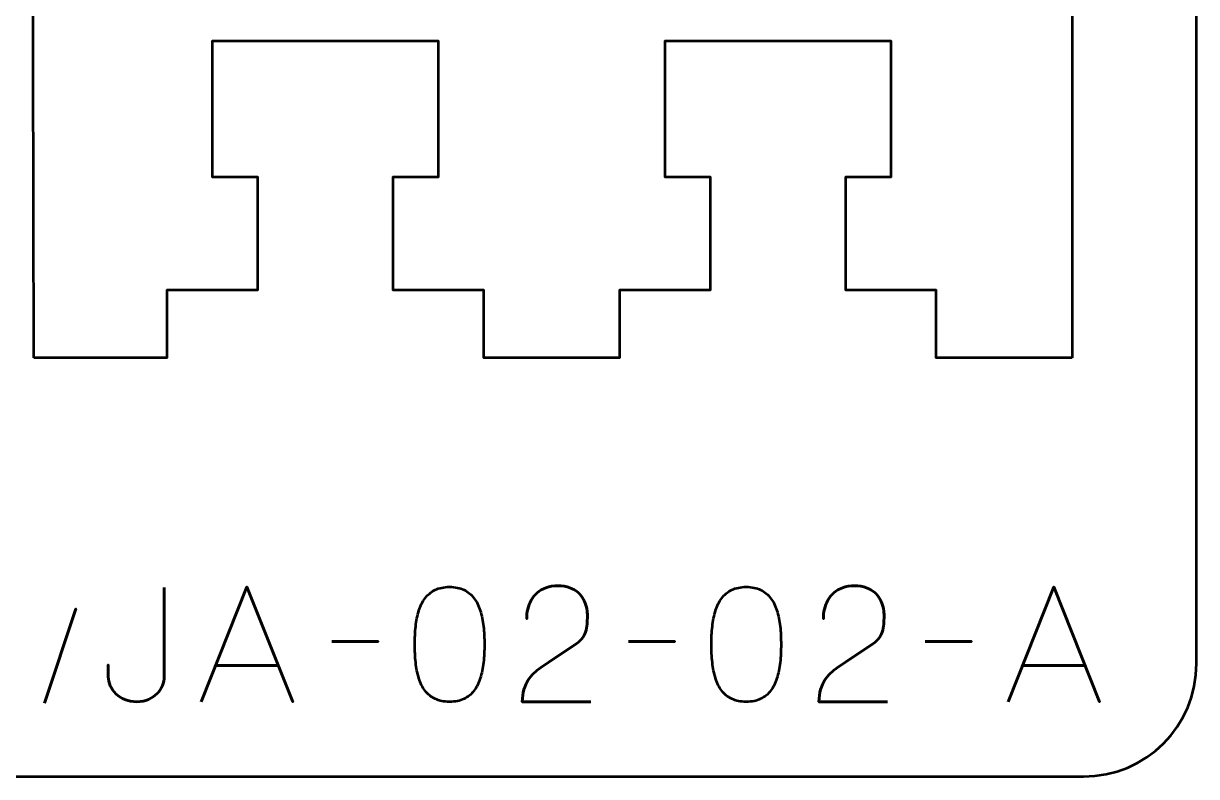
# Model space of a CAD drawing. Header units: centimetres. Extents: x -21 to 0, y -29.7 to 0.
# Drawn here: x -5.18 to 0, y -29.7 to -26.37 of the extents above; entities that cross this region are included whole.
import ezdxf

# ---------------------------------------------------------------- set-up
doc = ezdxf.new("R2010")
doc.units = ezdxf.units.CM
doc.header["$MEASUREMENT"] = 0
doc.layers.add('Layer 1', color=7, linetype='Continuous')

msp = doc.modelspace()

# ---------------------------------------------------------------- linework, layer by layer
at = {"layer": 'Layer 1', "color": 1, "lineweight": 53}
msp.add_open_spline([(-21.00003, -29.19995), (-21.00003, -29.19995), (-21.00003, -3.49992), (-21.00003, -3.49992), (-21.00003, -3.49992), (-21.00003, -3.41709), (-20.93286, -3.34992), (-20.85003, -3.34992), (-20.85003, -3.34992), (-20.7672, -3.34992), (-20.70003, -3.28275), (-20.70003, -3.19992), (-20.70003, -3.19992), (-20.70003, -3.11709), (-20.7672, -3.04992), (-20.85003, -3.04992), (-20.85003, -3.04992), (-20.93286, -3.04992), (-21.00003, -2.98275), (-21.00003, -2.89992), (-21.00003, -2.89992), (-21.00003, -2.81709), (-20.93286, -2.74992), (-20.85003, -2.74992), (-20.85003, -2.74992), (-20.7672, -2.74992), (-20.70003, -2.68275), (-20.70003, -2.59992), (-20.70003, -2.59992), (-20.70003, -2.51709), (-20.7672, -2.44992), (-20.85003, -2.44992), (-20.85003, -2.44992), (-20.93286, -2.44992), (-21.00003, -2.38275), (-21.00003, -2.29992), (-21.00003, -2.29992), (-21.00003, -2.21709), (-20.93286, -2.14992), (-20.85003, -2.14992), (-20.85003, -2.14992), (-20.7672, -2.14992), (-20.70003, -2.08275), (-20.70003, -1.99992), (-20.70003, -1.99992), (-20.70003, -1.91709), (-20.7672, -1.84992), (-20.85003, -1.84992), (-20.85003, -1.84992), (-20.93286, -1.84992), (-21.00003, -1.78275), (-21.00003, -1.69992), (-21.00003, -1.69992), (-21.00003, -1.61709), (-20.93286, -1.54992), (-20.85003, -1.54992), (-20.85003, -1.54992), (-20.7672, -1.54992), (-20.70003, -1.48275), (-20.70003, -1.39992), (-20.70003, -1.39992), (-20.70003, -1.31709), (-20.7672, -1.24992), (-20.85003, -1.24992), (-20.85003, -1.24992), (-20.93286, -1.24992), (-21.00003, -1.18275), (-21.00003, -1.09992), (-21.00003, -1.09992), (-21.00003, -1.09992), (-21.00003, -0.49992), (-21.00003, -0.49992), (-21.00003, -0.49992), (-21.00003, -0.22295), (-20.77694, 0.00004), (-20.49994, 0.00004), (-20.49994, 0.00004), (-20.49994, 0.00004), (-0.50008, 0.00004), (-0.50008, 0.00004), (-0.50008, 0.00004), (-0.22294, 0.00004), (0.00002, -0.22295), (0.00002, -0.49992), (0.00002, -0.49992), (0.00002, -0.49992), (0.00002, -29.19995), (0.00002, -29.19995), (0.00002, -29.19995), (0.00002, -29.47695), (-0.22294, -29.70004), (-0.50008, -29.70004), (-0.50008, -29.70004), (-0.50008, -29.70004), (-20.49994, -29.70004), (-20.49994, -29.70004), (-20.49994, -29.70004), (-20.77694, -29.70004), (-21.00003, -29.47695), (-21.00003, -29.19995)], degree=3, knots=[0, 0, 0, 0, 0.04, 0.04, 0.04, 0.04, 0.08, 0.08, 0.08, 0.08, 0.12, 0.12, 0.12, 0.12, 0.16, 0.16, 0.16, 0.16, 0.2, 0.2, 0.2, 0.2, 0.24, 0.24, 0.24, 0.24, 0.28, 0.28, 0.28, 0.28, 0.32, 0.32, 0.32, 0.32, 0.36, 0.36, 0.36, 0.36, 0.4, 0.4, 0.4, 0.4, 0.44, 0.44, 0.44, 0.44, 0.48, 0.48, 0.48, 0.48, 0.52, 0.52, 0.52, 0.52, 0.56, 0.56, 0.56, 0.56, 0.6, 0.6, 0.6, 0.6, 0.64, 0.64, 0.64, 0.64, 0.68, 0.68, 0.68, 0.68, 0.72, 0.72, 0.72, 0.72, 0.76, 0.76, 0.76, 0.76, 0.8, 0.8, 0.8, 0.8, 0.84, 0.84, 0.84, 0.84, 0.88, 0.88, 0.88, 0.88, 0.92, 0.92, 0.92, 0.92, 0.96, 0.96, 0.96, 0.96, 1, 1, 1, 1], dxfattribs=at)
at = {"layer": 'Layer 1', "color": 3, "lineweight": 53}
for points in [[(-5.13751, -27.85), (-5.13751, -27.85), (-5.14282, -25.85), (-5.14282, -25.85)], [(-0.55001, -25.85), (-0.55001, -25.85), (-0.55001, -27.55001), (-0.55001, -27.55001)], [(-0.55001, -27.55), (-0.55001, -27.55), (-0.55001, -27.85), (-0.55001, -27.85)], [(-0.55001, -27.55001), (-0.55001, -27.55001), (-0.55001, -27.55), (-0.55001, -27.55)]]:
    msp.add_open_spline(points, degree=3, dxfattribs=at)
at = {"layer": 'Layer 1', "lineweight": 53}
msp.add_open_spline([(-0.55001, -27.85), (-0.55001, -27.85), (-1.15001, -27.85), (-1.15001, -27.85), (-1.15001, -27.85), (-1.15001, -27.85), (-1.15001, -27.55), (-1.15001, -27.55), (-1.15001, -27.55), (-1.15001, -27.55), (-1.55001, -27.55001), (-1.55001, -27.55001), (-1.55001, -27.55001), (-1.55001, -27.55001), (-1.55001, -27.05), (-1.55001, -27.05), (-1.55001, -27.05), (-1.55001, -27.05), (-1.35001, -27.04999), (-1.35001, -27.04999), (-1.35001, -27.04999), (-1.35001, -27.04999), (-1.35001, -26.45), (-1.35001, -26.45), (-1.35001, -26.45), (-1.73334, -26.45), (-1.96668, -26.45), (-2.35001, -26.45), (-2.35001, -26.45), (-2.35001, -26.45), (-2.35001, -27.04999), (-2.35001, -27.04999), (-2.35001, -27.04999), (-2.35001, -27.04999), (-2.15001, -27.05), (-2.15001, -27.05), (-2.15001, -27.05), (-2.15001, -27.05), (-2.15001, -27.55), (-2.15001, -27.55), (-2.15001, -27.55), (-2.15001, -27.55), (-2.55001, -27.55), (-2.55001, -27.55), (-2.55001, -27.55), (-2.55001, -27.55), (-2.55001, -27.85), (-2.55001, -27.85), (-2.55001, -27.85), (-2.55001, -27.85), (-3.15001, -27.85), (-3.15001, -27.85), (-3.15001, -27.85), (-3.15001, -27.85), (-3.15001, -27.55), (-3.15001, -27.55), (-3.15001, -27.55), (-3.15001, -27.55), (-3.55001, -27.55001), (-3.55001, -27.55001), (-3.55001, -27.55001), (-3.55001, -27.55001), (-3.55001, -27.05), (-3.55001, -27.05), (-3.55001, -27.05), (-3.55001, -27.05), (-3.35001, -27.04999), (-3.35001, -27.04999), (-3.35001, -27.04999), (-3.35001, -27.04999), (-3.35001, -26.45), (-3.35001, -26.45), (-3.35001, -26.45), (-3.73334, -26.45), (-3.96668, -26.45), (-4.35001, -26.45), (-4.35001, -26.45), (-4.35001, -26.45), (-4.35001, -27.04999), (-4.35001, -27.04999), (-4.35001, -27.04999), (-4.35001, -27.04999), (-4.15001, -27.05), (-4.15001, -27.05), (-4.15001, -27.05), (-4.15001, -27.05), (-4.15001, -27.55), (-4.15001, -27.55), (-4.15001, -27.55), (-4.15001, -27.55), (-4.55001, -27.55), (-4.55001, -27.55), (-4.55001, -27.55), (-4.55001, -27.55), (-4.55001, -27.85), (-4.55001, -27.85), (-4.55001, -27.85), (-4.55001, -27.85), (-5.13751, -27.85), (-5.13751, -27.85)], degree=3, knots=[0, 0, 0, 0, 0.04, 0.04, 0.04, 0.04, 0.08, 0.08, 0.08, 0.08, 0.12, 0.12, 0.12, 0.12, 0.16, 0.16, 0.16, 0.16, 0.2, 0.2, 0.2, 0.2, 0.24, 0.24, 0.24, 0.24, 0.28, 0.28, 0.28, 0.28, 0.32, 0.32, 0.32, 0.32, 0.36, 0.36, 0.36, 0.36, 0.4, 0.4, 0.4, 0.4, 0.44, 0.44, 0.44, 0.44, 0.48, 0.48, 0.48, 0.48, 0.52, 0.52, 0.52, 0.52, 0.56, 0.56, 0.56, 0.56, 0.6, 0.6, 0.6, 0.6, 0.64, 0.64, 0.64, 0.64, 0.68, 0.68, 0.68, 0.68, 0.72, 0.72, 0.72, 0.72, 0.76, 0.76, 0.76, 0.76, 0.8, 0.8, 0.8, 0.8, 0.84, 0.84, 0.84, 0.84, 0.88, 0.88, 0.88, 0.88, 0.92, 0.92, 0.92, 0.92, 0.96, 0.96, 0.96, 0.96, 1, 1, 1, 1], dxfattribs=at)
at = {"layer": 'Layer 1', "color": 5, "lineweight": 53}
for points, knots in [([(-4.5617, -28.86403), (-4.5617, -28.86403), (-4.5624, -29.25915), (-4.5624, -29.25915), (-4.5624, -29.25915), (-4.5624, -29.27196), (-4.56511, -29.2849), (-4.57028, -29.29772), (-4.57028, -29.29772), (-4.57557, -29.31065), (-4.58334, -29.32241), (-4.59357, -29.33323), (-4.59357, -29.33323), (-4.60391, -29.34393), (-4.6165, -29.35263), (-4.63143, -29.3591), (-4.63143, -29.3591), (-4.64648, -29.36569), (-4.66365, -29.36898), (-4.68305, -29.36921), (-4.68305, -29.36921), (-4.70246, -29.36921), (-4.71998, -29.36604), (-4.7355, -29.35981), (-4.7355, -29.35981), (-4.75102, -29.35346), (-4.76431, -29.34499), (-4.77525, -29.33429), (-4.77525, -29.33429), (-4.7863, -29.32359), (-4.79465, -29.31183), (-4.80053, -29.29878), (-4.80053, -29.29878), (-4.80641, -29.28572), (-4.80935, -29.27255), (-4.80935, -29.25915), (-4.80935, -29.25915), (-4.80935, -29.25915), (-4.80935, -29.20694), (-4.80935, -29.20694), (-4.80935, -29.20694), (-4.80935, -29.20694), (-4.80935, -29.25915), (-4.80935, -29.25915), (-4.80935, -29.25915), (-4.80935, -29.27255), (-4.80641, -29.28572), (-4.80053, -29.29878), (-4.80053, -29.29878), (-4.79465, -29.31183), (-4.7863, -29.32359), (-4.77525, -29.33429), (-4.77525, -29.33429), (-4.76431, -29.34499), (-4.75102, -29.35346), (-4.7355, -29.35981), (-4.7355, -29.35981), (-4.71998, -29.36604), (-4.70246, -29.36921), (-4.68305, -29.36921), (-4.68305, -29.36921), (-4.66365, -29.36898), (-4.64648, -29.36569), (-4.63143, -29.3591), (-4.63143, -29.3591), (-4.6165, -29.35263), (-4.60391, -29.34393), (-4.59357, -29.33323), (-4.59357, -29.33323), (-4.58334, -29.32241), (-4.57557, -29.31065), (-4.57028, -29.29772), (-4.57028, -29.29772), (-4.56511, -29.2849), (-4.5624, -29.27196), (-4.5624, -29.25915), (-4.5624, -29.25915), (-4.5624, -29.25915), (-4.5617, -28.86403), (-4.5617, -28.86403)], [0, 0, 0, 0, 0.05, 0.05, 0.05, 0.05, 0.1, 0.1, 0.1, 0.1, 0.15, 0.15, 0.15, 0.15, 0.2, 0.2, 0.2, 0.2, 0.25, 0.25, 0.25, 0.25, 0.3, 0.3, 0.3, 0.3, 0.35, 0.35, 0.35, 0.35, 0.4, 0.4, 0.4, 0.4, 0.45, 0.45, 0.45, 0.45, 0.5, 0.5, 0.5, 0.5, 0.55, 0.55, 0.55, 0.55, 0.6, 0.6, 0.6, 0.6, 0.65, 0.65, 0.65, 0.65, 0.7, 0.7, 0.7, 0.7, 0.75, 0.75, 0.75, 0.75, 0.8, 0.8, 0.8, 0.8, 0.85, 0.85, 0.85, 0.85, 0.9, 0.9, 0.9, 0.9, 0.95, 0.95, 0.95, 0.95, 1, 1, 1, 1]), ([(-4.39801, -29.36992), (-4.39801, -29.36992), (-4.19622, -28.86121), (-4.19622, -28.86121), (-4.19622, -28.86121), (-4.19622, -28.86121), (-3.99372, -29.36992), (-3.99372, -29.36992), (-3.99372, -29.36992), (-3.99372, -29.36992), (-4.19622, -28.86121), (-4.19622, -28.86121), (-4.19622, -28.86121), (-4.19622, -28.86121), (-4.39801, -29.36992), (-4.39801, -29.36992)], [0, 0, 0, 0, 0.25, 0.25, 0.25, 0.25, 0.5, 0.5, 0.5, 0.5, 0.75, 0.75, 0.75, 0.75, 1, 1, 1, 1]), ([(-3.30087, -29.36992), (-3.27617, -29.3698), (-3.25489, -29.36545), (-3.23713, -29.35698), (-3.23713, -29.35698), (-3.21949, -29.34852), (-3.20479, -29.33641), (-3.19303, -29.321), (-3.19303, -29.321), (-3.18139, -29.30548), (-3.17222, -29.28713), (-3.1654, -29.26597), (-3.1654, -29.26597), (-3.1587, -29.2448), (-3.15388, -29.22163), (-3.15117, -29.19623), (-3.15117, -29.19623), (-3.14835, -29.17083), (-3.14694, -29.14414), (-3.14706, -29.11592), (-3.14706, -29.11592), (-3.14694, -29.08781), (-3.14835, -29.06112), (-3.15117, -29.03584), (-3.15117, -29.03584), (-3.15388, -29.01055), (-3.1587, -28.98727), (-3.1654, -28.9661), (-3.1654, -28.9661), (-3.17222, -28.94506), (-3.18139, -28.92671), (-3.19303, -28.91107), (-3.19303, -28.91107), (-3.20479, -28.89555), (-3.21949, -28.88344), (-3.23713, -28.87497), (-3.23713, -28.87497), (-3.25489, -28.86639), (-3.27617, -28.86203), (-3.30087, -28.86192), (-3.30087, -28.86192), (-3.32556, -28.86203), (-3.34685, -28.86639), (-3.3646, -28.87497), (-3.3646, -28.87497), (-3.38224, -28.88344), (-3.39694, -28.89555), (-3.4087, -28.91107), (-3.4087, -28.91107), (-3.42034, -28.92671), (-3.42951, -28.94506), (-3.43633, -28.9661), (-3.43633, -28.9661), (-3.44304, -28.98727), (-3.44786, -29.01055), (-3.45056, -29.03584), (-3.45056, -29.03584), (-3.45339, -29.06112), (-3.4548, -29.08781), (-3.45468, -29.11592), (-3.45468, -29.11592), (-3.4548, -29.14414), (-3.45339, -29.17083), (-3.45056, -29.19623), (-3.45056, -29.19623), (-3.44786, -29.22163), (-3.44304, -29.2448), (-3.43633, -29.26597), (-3.43633, -29.26597), (-3.42951, -29.28713), (-3.42034, -29.30548), (-3.4087, -29.321), (-3.4087, -29.321), (-3.39694, -29.33641), (-3.38224, -29.34852), (-3.3646, -29.35698), (-3.3646, -29.35698), (-3.34685, -29.36545), (-3.32556, -29.3698), (-3.30087, -29.36992)], [0, 0, 0, 0, 0.05, 0.05, 0.05, 0.05, 0.1, 0.1, 0.1, 0.1, 0.15, 0.15, 0.15, 0.15, 0.2, 0.2, 0.2, 0.2, 0.25, 0.25, 0.25, 0.25, 0.3, 0.3, 0.3, 0.3, 0.35, 0.35, 0.35, 0.35, 0.4, 0.4, 0.4, 0.4, 0.45, 0.45, 0.45, 0.45, 0.5, 0.5, 0.5, 0.5, 0.55, 0.55, 0.55, 0.55, 0.6, 0.6, 0.6, 0.6, 0.65, 0.65, 0.65, 0.65, 0.7, 0.7, 0.7, 0.7, 0.75, 0.75, 0.75, 0.75, 0.8, 0.8, 0.8, 0.8, 0.85, 0.85, 0.85, 0.85, 0.9, 0.9, 0.9, 0.9, 0.95, 0.95, 0.95, 0.95, 1, 1, 1, 1]), ([(-3.30087, -29.36992), (-3.27617, -29.3698), (-3.25489, -29.36545), (-3.23713, -29.35698), (-3.23713, -29.35698), (-3.21949, -29.34852), (-3.20479, -29.33641), (-3.19303, -29.321), (-3.19303, -29.321), (-3.18139, -29.30548), (-3.17222, -29.28713), (-3.1654, -29.26597), (-3.1654, -29.26597), (-3.1587, -29.2448), (-3.15388, -29.22163), (-3.15117, -29.19623), (-3.15117, -29.19623), (-3.14835, -29.17083), (-3.14694, -29.14414), (-3.14706, -29.11592), (-3.14706, -29.11592), (-3.14694, -29.08781), (-3.14835, -29.06112), (-3.15117, -29.03584), (-3.15117, -29.03584), (-3.15388, -29.01055), (-3.1587, -28.98727), (-3.1654, -28.9661), (-3.1654, -28.9661), (-3.17222, -28.94506), (-3.18139, -28.92671), (-3.19303, -28.91107), (-3.19303, -28.91107), (-3.20479, -28.89555), (-3.21949, -28.88344), (-3.23713, -28.87497), (-3.23713, -28.87497), (-3.25489, -28.86639), (-3.27617, -28.86203), (-3.30087, -28.86192), (-3.30087, -28.86192), (-3.32556, -28.86203), (-3.34685, -28.86639), (-3.3646, -28.87497), (-3.3646, -28.87497), (-3.38224, -28.88344), (-3.39694, -28.89555), (-3.4087, -28.91107), (-3.4087, -28.91107), (-3.42034, -28.92671), (-3.42951, -28.94506), (-3.43633, -28.9661), (-3.43633, -28.9661), (-3.44304, -28.98727), (-3.44786, -29.01055), (-3.45056, -29.03584), (-3.45056, -29.03584), (-3.45339, -29.06112), (-3.4548, -29.08781), (-3.45468, -29.11592), (-3.45468, -29.11592), (-3.4548, -29.14414), (-3.45339, -29.17083), (-3.45056, -29.19623), (-3.45056, -29.19623), (-3.44786, -29.22163), (-3.44304, -29.2448), (-3.43633, -29.26597), (-3.43633, -29.26597), (-3.42951, -29.28713), (-3.42034, -29.30548), (-3.4087, -29.321), (-3.4087, -29.321), (-3.39694, -29.33641), (-3.38224, -29.34852), (-3.3646, -29.35698), (-3.3646, -29.35698), (-3.34685, -29.36545), (-3.32556, -29.3698), (-3.30087, -29.36992)], [0, 0, 0, 0, 0.05, 0.05, 0.05, 0.05, 0.1, 0.1, 0.1, 0.1, 0.15, 0.15, 0.15, 0.15, 0.2, 0.2, 0.2, 0.2, 0.25, 0.25, 0.25, 0.25, 0.3, 0.3, 0.3, 0.3, 0.35, 0.35, 0.35, 0.35, 0.4, 0.4, 0.4, 0.4, 0.45, 0.45, 0.45, 0.45, 0.5, 0.5, 0.5, 0.5, 0.55, 0.55, 0.55, 0.55, 0.6, 0.6, 0.6, 0.6, 0.65, 0.65, 0.65, 0.65, 0.7, 0.7, 0.7, 0.7, 0.75, 0.75, 0.75, 0.75, 0.8, 0.8, 0.8, 0.8, 0.85, 0.85, 0.85, 0.85, 0.9, 0.9, 0.9, 0.9, 0.95, 0.95, 0.95, 0.95, 1, 1, 1, 1]), ([(-2.67715, -29.36992), (-2.67715, -29.36992), (-2.97984, -29.36992), (-2.97984, -29.36992), (-2.97984, -29.36992), (-2.97925, -29.34946), (-2.97666, -29.33135), (-2.97231, -29.31583), (-2.97231, -29.31583), (-2.96784, -29.3003), (-2.96185, -29.28666), (-2.95444, -29.2749), (-2.95444, -29.2749), (-2.94691, -29.26315), (-2.93833, -29.25268), (-2.92857, -29.24351), (-2.92857, -29.24351), (-2.91881, -29.23422), (-2.90834, -29.22575), (-2.89705, -29.21775), (-2.89705, -29.21775), (-2.88576, -29.20988), (-2.87412, -29.202), (-2.86201, -29.19424), (-2.86201, -29.19424), (-2.86201, -29.19424), (-2.74136, -29.1138), (-2.74136, -29.1138), (-2.74136, -29.1138), (-2.72901, -29.1051), (-2.71937, -29.09557), (-2.71255, -29.08534), (-2.71255, -29.08534), (-2.70561, -29.07511), (-2.70079, -29.06429), (-2.69785, -29.05289), (-2.69785, -29.05289), (-2.69503, -29.0416), (-2.69326, -29.02996), (-2.69268, -29.0182), (-2.69268, -29.0182), (-2.69209, -29.00632), (-2.69185, -28.99444), (-2.69197, -28.98257), (-2.69197, -28.98257), (-2.69197, -28.97281), (-2.69326, -28.96234), (-2.69585, -28.95105), (-2.69585, -28.95105), (-2.69856, -28.93988), (-2.70279, -28.92871), (-2.70879, -28.91766), (-2.70879, -28.91766), (-2.71478, -28.9066), (-2.72278, -28.89649), (-2.73278, -28.88732), (-2.73278, -28.88732), (-2.74277, -28.87826), (-2.75512, -28.87097), (-2.76982, -28.86544), (-2.76982, -28.86544), (-2.78452, -28.85992), (-2.8018, -28.8571), (-2.82179, -28.85698), (-2.82179, -28.85698), (-2.8419, -28.8571), (-2.85966, -28.85992), (-2.87495, -28.86533), (-2.87495, -28.86533), (-2.89023, -28.87074), (-2.90329, -28.87826), (-2.9141, -28.88779), (-2.9141, -28.88779), (-2.92492, -28.89731), (-2.93363, -28.90837), (-2.94045, -28.92071), (-2.94045, -28.92071), (-2.94727, -28.93306), (-2.95221, -28.94623), (-2.95538, -28.96011), (-2.95538, -28.96011), (-2.95856, -28.97398), (-2.96008, -28.98809), (-2.96008, -29.00232), (-2.96008, -29.00232), (-2.96008, -28.98809), (-2.95856, -28.97398), (-2.95538, -28.96011), (-2.95538, -28.96011), (-2.95221, -28.94623), (-2.94727, -28.93306), (-2.94045, -28.92071), (-2.94045, -28.92071), (-2.93363, -28.90837), (-2.92492, -28.89731), (-2.9141, -28.88779), (-2.9141, -28.88779), (-2.90329, -28.87826), (-2.89023, -28.87074), (-2.87495, -28.86533), (-2.87495, -28.86533), (-2.85966, -28.85992), (-2.8419, -28.8571), (-2.82179, -28.85698), (-2.82179, -28.85698), (-2.8018, -28.8571), (-2.78452, -28.85992), (-2.76982, -28.86544), (-2.76982, -28.86544), (-2.75512, -28.87097), (-2.74277, -28.87826), (-2.73278, -28.88732), (-2.73278, -28.88732), (-2.72278, -28.89649), (-2.71478, -28.9066), (-2.70879, -28.91766), (-2.70879, -28.91766), (-2.70279, -28.92871), (-2.69856, -28.93988), (-2.69585, -28.95105), (-2.69585, -28.95105), (-2.69326, -28.96234), (-2.69197, -28.97281), (-2.69197, -28.98257), (-2.69197, -28.98257), (-2.69185, -28.99444), (-2.69209, -29.00632), (-2.69268, -29.0182), (-2.69268, -29.0182), (-2.69326, -29.02996), (-2.69503, -29.0416), (-2.69785, -29.05289), (-2.69785, -29.05289), (-2.70079, -29.06429), (-2.70561, -29.07511), (-2.71255, -29.08534), (-2.71255, -29.08534), (-2.71937, -29.09557), (-2.72901, -29.1051), (-2.74136, -29.1138), (-2.74136, -29.1138), (-2.74136, -29.1138), (-2.86201, -29.19424), (-2.86201, -29.19424), (-2.86201, -29.19424), (-2.87412, -29.202), (-2.88576, -29.20988), (-2.89705, -29.21775), (-2.89705, -29.21775), (-2.90834, -29.22575), (-2.91881, -29.23422), (-2.92857, -29.24351), (-2.92857, -29.24351), (-2.93833, -29.25268), (-2.94691, -29.26315), (-2.95444, -29.2749), (-2.95444, -29.2749), (-2.96185, -29.28666), (-2.96784, -29.3003), (-2.97231, -29.31583), (-2.97231, -29.31583), (-2.97666, -29.33135), (-2.97925, -29.34946), (-2.97984, -29.36992), (-2.97984, -29.36992), (-2.97984, -29.36992), (-2.67715, -29.36992), (-2.67715, -29.36992)], [0, 0, 0, 0, 0.0238095, 0.0238095, 0.0238095, 0.0238095, 0.047619, 0.047619, 0.047619, 0.047619, 0.0714286, 0.0714286, 0.0714286, 0.0714286, 0.0952381, 0.0952381, 0.0952381, 0.0952381, 0.1190476, 0.1190476, 0.1190476, 0.1190476, 0.1428571, 0.1428571, 0.1428571, 0.1428571, 0.1666667, 0.1666667, 0.1666667, 0.1666667, 0.1904762, 0.1904762, 0.1904762, 0.1904762, 0.2142857, 0.2142857, 0.2142857, 0.2142857, 0.2380952, 0.2380952, 0.2380952, 0.2380952, 0.2619048, 0.2619048, 0.2619048, 0.2619048, 0.2857143, 0.2857143, 0.2857143, 0.2857143, 0.3095238, 0.3095238, 0.3095238, 0.3095238, 0.3333333, 0.3333333, 0.3333333, 0.3333333, 0.3571429, 0.3571429, 0.3571429, 0.3571429, 0.3809524, 0.3809524, 0.3809524, 0.3809524, 0.4047619, 0.4047619, 0.4047619, 0.4047619, 0.4285714, 0.4285714, 0.4285714, 0.4285714, 0.452381, 0.452381, 0.452381, 0.452381, 0.4761905, 0.4761905, 0.4761905, 0.4761905, 0.5, 0.5, 0.5, 0.5, 0.5238095, 0.5238095, 0.5238095, 0.5238095, 0.547619, 0.547619, 0.547619, 0.547619, 0.5714286, 0.5714286, 0.5714286, 0.5714286, 0.5952381, 0.5952381, 0.5952381, 0.5952381, 0.6190476, 0.6190476, 0.6190476, 0.6190476, 0.6428571, 0.6428571, 0.6428571, 0.6428571, 0.6666667, 0.6666667, 0.6666667, 0.6666667, 0.6904762, 0.6904762, 0.6904762, 0.6904762, 0.7142857, 0.7142857, 0.7142857, 0.7142857, 0.7380952, 0.7380952, 0.7380952, 0.7380952, 0.7619048, 0.7619048, 0.7619048, 0.7619048, 0.7857143, 0.7857143, 0.7857143, 0.7857143, 0.8095238, 0.8095238, 0.8095238, 0.8095238, 0.8333333, 0.8333333, 0.8333333, 0.8333333, 0.8571429, 0.8571429, 0.8571429, 0.8571429, 0.8809524, 0.8809524, 0.8809524, 0.8809524, 0.9047619, 0.9047619, 0.9047619, 0.9047619, 0.9285714, 0.9285714, 0.9285714, 0.9285714, 0.952381, 0.952381, 0.952381, 0.952381, 0.9761905, 0.9761905, 0.9761905, 0.9761905, 1, 1, 1, 1]), ([(-1.98994, -29.36992), (-1.96524, -29.3698), (-1.94396, -29.36545), (-1.9262, -29.35698), (-1.9262, -29.35698), (-1.90856, -29.34852), (-1.89386, -29.33641), (-1.8821, -29.321), (-1.8821, -29.321), (-1.87046, -29.30548), (-1.86129, -29.28713), (-1.85447, -29.26597), (-1.85447, -29.26597), (-1.84777, -29.2448), (-1.84295, -29.22163), (-1.84024, -29.19623), (-1.84024, -29.19623), (-1.83742, -29.17083), (-1.83601, -29.14414), (-1.83613, -29.11592), (-1.83613, -29.11592), (-1.83601, -29.08781), (-1.83742, -29.06112), (-1.84024, -29.03584), (-1.84024, -29.03584), (-1.84295, -29.01055), (-1.84777, -28.98727), (-1.85447, -28.9661), (-1.85447, -28.9661), (-1.86129, -28.94506), (-1.87046, -28.92671), (-1.8821, -28.91107), (-1.8821, -28.91107), (-1.89386, -28.89555), (-1.90856, -28.88344), (-1.9262, -28.87497), (-1.9262, -28.87497), (-1.94396, -28.86639), (-1.96524, -28.86203), (-1.98994, -28.86192), (-1.98994, -28.86192), (-2.01463, -28.86203), (-2.03592, -28.86639), (-2.05367, -28.87497), (-2.05367, -28.87497), (-2.07131, -28.88344), (-2.08601, -28.89555), (-2.09777, -28.91107), (-2.09777, -28.91107), (-2.10941, -28.92671), (-2.11858, -28.94506), (-2.1254, -28.9661), (-2.1254, -28.9661), (-2.13211, -28.98727), (-2.13693, -29.01055), (-2.13963, -29.03584), (-2.13963, -29.03584), (-2.14246, -29.06112), (-2.14387, -29.08781), (-2.14375, -29.11592), (-2.14375, -29.11592), (-2.14387, -29.14414), (-2.14246, -29.17083), (-2.13963, -29.19623), (-2.13963, -29.19623), (-2.13693, -29.22163), (-2.13211, -29.2448), (-2.1254, -29.26597), (-2.1254, -29.26597), (-2.11858, -29.28713), (-2.10941, -29.30548), (-2.09777, -29.321), (-2.09777, -29.321), (-2.08601, -29.33641), (-2.07131, -29.34852), (-2.05367, -29.35698), (-2.05367, -29.35698), (-2.03592, -29.36545), (-2.01463, -29.3698), (-1.98994, -29.36992)], [0, 0, 0, 0, 0.05, 0.05, 0.05, 0.05, 0.1, 0.1, 0.1, 0.1, 0.15, 0.15, 0.15, 0.15, 0.2, 0.2, 0.2, 0.2, 0.25, 0.25, 0.25, 0.25, 0.3, 0.3, 0.3, 0.3, 0.35, 0.35, 0.35, 0.35, 0.4, 0.4, 0.4, 0.4, 0.45, 0.45, 0.45, 0.45, 0.5, 0.5, 0.5, 0.5, 0.55, 0.55, 0.55, 0.55, 0.6, 0.6, 0.6, 0.6, 0.65, 0.65, 0.65, 0.65, 0.7, 0.7, 0.7, 0.7, 0.75, 0.75, 0.75, 0.75, 0.8, 0.8, 0.8, 0.8, 0.85, 0.85, 0.85, 0.85, 0.9, 0.9, 0.9, 0.9, 0.95, 0.95, 0.95, 0.95, 1, 1, 1, 1]), ([(-1.98994, -29.36992), (-1.96524, -29.3698), (-1.94396, -29.36545), (-1.9262, -29.35698), (-1.9262, -29.35698), (-1.90856, -29.34852), (-1.89386, -29.33641), (-1.8821, -29.321), (-1.8821, -29.321), (-1.87046, -29.30548), (-1.86129, -29.28713), (-1.85447, -29.26597), (-1.85447, -29.26597), (-1.84777, -29.2448), (-1.84295, -29.22163), (-1.84024, -29.19623), (-1.84024, -29.19623), (-1.83742, -29.17083), (-1.83601, -29.14414), (-1.83613, -29.11592), (-1.83613, -29.11592), (-1.83601, -29.08781), (-1.83742, -29.06112), (-1.84024, -29.03584), (-1.84024, -29.03584), (-1.84295, -29.01055), (-1.84777, -28.98727), (-1.85447, -28.9661), (-1.85447, -28.9661), (-1.86129, -28.94506), (-1.87046, -28.92671), (-1.8821, -28.91107), (-1.8821, -28.91107), (-1.89386, -28.89555), (-1.90856, -28.88344), (-1.9262, -28.87497), (-1.9262, -28.87497), (-1.94396, -28.86639), (-1.96524, -28.86203), (-1.98994, -28.86192), (-1.98994, -28.86192), (-2.01463, -28.86203), (-2.03592, -28.86639), (-2.05367, -28.87497), (-2.05367, -28.87497), (-2.07131, -28.88344), (-2.08601, -28.89555), (-2.09777, -28.91107), (-2.09777, -28.91107), (-2.10941, -28.92671), (-2.11858, -28.94506), (-2.1254, -28.9661), (-2.1254, -28.9661), (-2.13211, -28.98727), (-2.13693, -29.01055), (-2.13963, -29.03584), (-2.13963, -29.03584), (-2.14246, -29.06112), (-2.14387, -29.08781), (-2.14375, -29.11592), (-2.14375, -29.11592), (-2.14387, -29.14414), (-2.14246, -29.17083), (-2.13963, -29.19623), (-2.13963, -29.19623), (-2.13693, -29.22163), (-2.13211, -29.2448), (-2.1254, -29.26597), (-2.1254, -29.26597), (-2.11858, -29.28713), (-2.10941, -29.30548), (-2.09777, -29.321), (-2.09777, -29.321), (-2.08601, -29.33641), (-2.07131, -29.34852), (-2.05367, -29.35698), (-2.05367, -29.35698), (-2.03592, -29.36545), (-2.01463, -29.3698), (-1.98994, -29.36992)], [0, 0, 0, 0, 0.05, 0.05, 0.05, 0.05, 0.1, 0.1, 0.1, 0.1, 0.15, 0.15, 0.15, 0.15, 0.2, 0.2, 0.2, 0.2, 0.25, 0.25, 0.25, 0.25, 0.3, 0.3, 0.3, 0.3, 0.35, 0.35, 0.35, 0.35, 0.4, 0.4, 0.4, 0.4, 0.45, 0.45, 0.45, 0.45, 0.5, 0.5, 0.5, 0.5, 0.55, 0.55, 0.55, 0.55, 0.6, 0.6, 0.6, 0.6, 0.65, 0.65, 0.65, 0.65, 0.7, 0.7, 0.7, 0.7, 0.75, 0.75, 0.75, 0.75, 0.8, 0.8, 0.8, 0.8, 0.85, 0.85, 0.85, 0.85, 0.9, 0.9, 0.9, 0.9, 0.95, 0.95, 0.95, 0.95, 1, 1, 1, 1]), ([(-1.36622, -29.36992), (-1.36622, -29.36992), (-1.66891, -29.36992), (-1.66891, -29.36992), (-1.66891, -29.36992), (-1.66832, -29.34946), (-1.66573, -29.33135), (-1.66138, -29.31583), (-1.66138, -29.31583), (-1.65691, -29.3003), (-1.65092, -29.28666), (-1.64351, -29.2749), (-1.64351, -29.2749), (-1.63598, -29.26315), (-1.6274, -29.25268), (-1.61764, -29.24351), (-1.61764, -29.24351), (-1.60788, -29.23422), (-1.59741, -29.22575), (-1.58612, -29.21775), (-1.58612, -29.21775), (-1.57483, -29.20988), (-1.56319, -29.202), (-1.55108, -29.19424), (-1.55108, -29.19424), (-1.55108, -29.19424), (-1.43043, -29.1138), (-1.43043, -29.1138), (-1.43043, -29.1138), (-1.41808, -29.1051), (-1.40844, -29.09557), (-1.40162, -29.08534), (-1.40162, -29.08534), (-1.39468, -29.07511), (-1.38986, -29.06429), (-1.38692, -29.05289), (-1.38692, -29.05289), (-1.3841, -29.0416), (-1.38233, -29.02996), (-1.38175, -29.0182), (-1.38175, -29.0182), (-1.38116, -29.00632), (-1.38092, -28.99444), (-1.38104, -28.98257), (-1.38104, -28.98257), (-1.38104, -28.97281), (-1.38233, -28.96234), (-1.38492, -28.95105), (-1.38492, -28.95105), (-1.38763, -28.93988), (-1.39186, -28.92871), (-1.39786, -28.91766), (-1.39786, -28.91766), (-1.40385, -28.9066), (-1.41185, -28.89649), (-1.42185, -28.88732), (-1.42185, -28.88732), (-1.43184, -28.87826), (-1.44419, -28.87097), (-1.45889, -28.86544), (-1.45889, -28.86544), (-1.47359, -28.85992), (-1.49087, -28.8571), (-1.51086, -28.85698), (-1.51086, -28.85698), (-1.53097, -28.8571), (-1.54873, -28.85992), (-1.56402, -28.86533), (-1.56402, -28.86533), (-1.5793, -28.87074), (-1.59236, -28.87826), (-1.60317, -28.88779), (-1.60317, -28.88779), (-1.61399, -28.89731), (-1.6227, -28.90837), (-1.62952, -28.92071), (-1.62952, -28.92071), (-1.63634, -28.93306), (-1.64128, -28.94623), (-1.64445, -28.96011), (-1.64445, -28.96011), (-1.64763, -28.97398), (-1.64915, -28.98809), (-1.64915, -29.00232), (-1.64915, -29.00232), (-1.64915, -28.98809), (-1.64763, -28.97398), (-1.64445, -28.96011), (-1.64445, -28.96011), (-1.64128, -28.94623), (-1.63634, -28.93306), (-1.62952, -28.92071), (-1.62952, -28.92071), (-1.6227, -28.90837), (-1.61399, -28.89731), (-1.60317, -28.88779), (-1.60317, -28.88779), (-1.59236, -28.87826), (-1.5793, -28.87074), (-1.56402, -28.86533), (-1.56402, -28.86533), (-1.54873, -28.85992), (-1.53097, -28.8571), (-1.51086, -28.85698), (-1.51086, -28.85698), (-1.49087, -28.8571), (-1.47359, -28.85992), (-1.45889, -28.86544), (-1.45889, -28.86544), (-1.44419, -28.87097), (-1.43184, -28.87826), (-1.42185, -28.88732), (-1.42185, -28.88732), (-1.41185, -28.89649), (-1.40385, -28.9066), (-1.39786, -28.91766), (-1.39786, -28.91766), (-1.39186, -28.92871), (-1.38763, -28.93988), (-1.38492, -28.95105), (-1.38492, -28.95105), (-1.38233, -28.96234), (-1.38104, -28.97281), (-1.38104, -28.98257), (-1.38104, -28.98257), (-1.38092, -28.99444), (-1.38116, -29.00632), (-1.38175, -29.0182), (-1.38175, -29.0182), (-1.38233, -29.02996), (-1.3841, -29.0416), (-1.38692, -29.05289), (-1.38692, -29.05289), (-1.38986, -29.06429), (-1.39468, -29.07511), (-1.40162, -29.08534), (-1.40162, -29.08534), (-1.40844, -29.09557), (-1.41808, -29.1051), (-1.43043, -29.1138), (-1.43043, -29.1138), (-1.43043, -29.1138), (-1.55108, -29.19424), (-1.55108, -29.19424), (-1.55108, -29.19424), (-1.56319, -29.202), (-1.57483, -29.20988), (-1.58612, -29.21775), (-1.58612, -29.21775), (-1.59741, -29.22575), (-1.60788, -29.23422), (-1.61764, -29.24351), (-1.61764, -29.24351), (-1.6274, -29.25268), (-1.63598, -29.26315), (-1.64351, -29.2749), (-1.64351, -29.2749), (-1.65092, -29.28666), (-1.65691, -29.3003), (-1.66138, -29.31583), (-1.66138, -29.31583), (-1.66573, -29.33135), (-1.66832, -29.34946), (-1.66891, -29.36992), (-1.66891, -29.36992), (-1.66891, -29.36992), (-1.36622, -29.36992), (-1.36622, -29.36992)], [0, 0, 0, 0, 0.0238095, 0.0238095, 0.0238095, 0.0238095, 0.047619, 0.047619, 0.047619, 0.047619, 0.0714286, 0.0714286, 0.0714286, 0.0714286, 0.0952381, 0.0952381, 0.0952381, 0.0952381, 0.1190476, 0.1190476, 0.1190476, 0.1190476, 0.1428571, 0.1428571, 0.1428571, 0.1428571, 0.1666667, 0.1666667, 0.1666667, 0.1666667, 0.1904762, 0.1904762, 0.1904762, 0.1904762, 0.2142857, 0.2142857, 0.2142857, 0.2142857, 0.2380952, 0.2380952, 0.2380952, 0.2380952, 0.2619048, 0.2619048, 0.2619048, 0.2619048, 0.2857143, 0.2857143, 0.2857143, 0.2857143, 0.3095238, 0.3095238, 0.3095238, 0.3095238, 0.3333333, 0.3333333, 0.3333333, 0.3333333, 0.3571429, 0.3571429, 0.3571429, 0.3571429, 0.3809524, 0.3809524, 0.3809524, 0.3809524, 0.4047619, 0.4047619, 0.4047619, 0.4047619, 0.4285714, 0.4285714, 0.4285714, 0.4285714, 0.452381, 0.452381, 0.452381, 0.452381, 0.4761905, 0.4761905, 0.4761905, 0.4761905, 0.5, 0.5, 0.5, 0.5, 0.5238095, 0.5238095, 0.5238095, 0.5238095, 0.547619, 0.547619, 0.547619, 0.547619, 0.5714286, 0.5714286, 0.5714286, 0.5714286, 0.5952381, 0.5952381, 0.5952381, 0.5952381, 0.6190476, 0.6190476, 0.6190476, 0.6190476, 0.6428571, 0.6428571, 0.6428571, 0.6428571, 0.6666667, 0.6666667, 0.6666667, 0.6666667, 0.6904762, 0.6904762, 0.6904762, 0.6904762, 0.7142857, 0.7142857, 0.7142857, 0.7142857, 0.7380952, 0.7380952, 0.7380952, 0.7380952, 0.7619048, 0.7619048, 0.7619048, 0.7619048, 0.7857143, 0.7857143, 0.7857143, 0.7857143, 0.8095238, 0.8095238, 0.8095238, 0.8095238, 0.8333333, 0.8333333, 0.8333333, 0.8333333, 0.8571429, 0.8571429, 0.8571429, 0.8571429, 0.8809524, 0.8809524, 0.8809524, 0.8809524, 0.9047619, 0.9047619, 0.9047619, 0.9047619, 0.9285714, 0.9285714, 0.9285714, 0.9285714, 0.952381, 0.952381, 0.952381, 0.952381, 0.9761905, 0.9761905, 0.9761905, 0.9761905, 1, 1, 1, 1]), ([(-0.83282, -29.36992), (-0.83282, -29.36992), (-0.63103, -28.86121), (-0.63103, -28.86121), (-0.63103, -28.86121), (-0.63103, -28.86121), (-0.42853, -29.36992), (-0.42853, -29.36992), (-0.42853, -29.36992), (-0.42853, -29.36992), (-0.63103, -28.86121), (-0.63103, -28.86121), (-0.63103, -28.86121), (-0.63103, -28.86121), (-0.83282, -29.36992), (-0.83282, -29.36992)], [0, 0, 0, 0, 0.25, 0.25, 0.25, 0.25, 0.5, 0.5, 0.5, 0.5, 0.75, 0.75, 0.75, 0.75, 1, 1, 1, 1]), ([(-5.09101, -29.37556), (-5.09101, -29.37556), (-4.95272, -28.95901), (-4.95272, -28.95901), (-4.95272, -28.95901), (-4.95272, -28.95901), (-5.09101, -29.37556), (-5.09101, -29.37556)], [0, 0, 0, 0, 0.5, 0.5, 0.5, 0.5, 1, 1, 1, 1]), ([(-3.82157, -29.10392), (-3.82157, -29.10392), (-3.61625, -29.10392), (-3.61625, -29.10392), (-3.61625, -29.10392), (-3.61625, -29.10392), (-3.82157, -29.10392), (-3.82157, -29.10392)], [0, 0, 0, 0, 0.5, 0.5, 0.5, 0.5, 1, 1, 1, 1]), ([(-2.51064, -29.10392), (-2.51064, -29.10392), (-2.30532, -29.10392), (-2.30532, -29.10392), (-2.30532, -29.10392), (-2.30532, -29.10392), (-2.51064, -29.10392), (-2.51064, -29.10392)], [0, 0, 0, 0, 0.5, 0.5, 0.5, 0.5, 1, 1, 1, 1]), ([(-1.19971, -29.10392), (-1.19971, -29.10392), (-0.99439, -29.10392), (-0.99439, -29.10392), (-0.99439, -29.10392), (-0.99439, -29.10392), (-1.19971, -29.10392), (-1.19971, -29.10392)], [0, 0, 0, 0, 0.5, 0.5, 0.5, 0.5, 1, 1, 1, 1]), ([(-4.33451, -29.20976), (-4.33451, -29.20976), (-4.05793, -29.20976), (-4.05793, -29.20976), (-4.05793, -29.20976), (-4.05793, -29.20976), (-4.33451, -29.20976), (-4.33451, -29.20976)], [0, 0, 0, 0, 0.5, 0.5, 0.5, 0.5, 1, 1, 1, 1]), ([(-0.76932, -29.20976), (-0.76932, -29.20976), (-0.49274, -29.20976), (-0.49274, -29.20976), (-0.49274, -29.20976), (-0.49274, -29.20976), (-0.76932, -29.20976), (-0.76932, -29.20976)], [0, 0, 0, 0, 0.5, 0.5, 0.5, 0.5, 1, 1, 1, 1])]:
    msp.add_open_spline(points, degree=3, knots=knots, dxfattribs=at)

doc.saveas('drawing.dxf')
